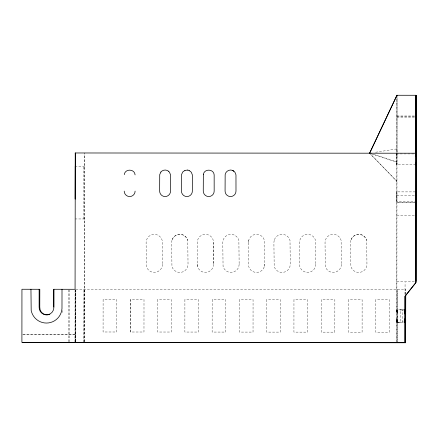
<?xml version="1.0" encoding="UTF-8"?>
<svg xmlns="http://www.w3.org/2000/svg" width="438" height="438" viewBox="0 0 438 438"><rect width="100%" height="100%" fill="white"/><g stroke="black" fill="none" stroke-linecap="round" stroke-linejoin="round"><path stroke-width="0.33" stroke-dasharray="2.19 1.64" d="M62.661 312.475L62.661 310.498M68.503 341.771L68.542 289.972M69.166 341.788L69.204 289.983M75.035 342.461L75.057 289.294M75.095 341.777L75.101 334.282M75.144 341.777L75.183 290.471M75.714 289.321L75.675 341.804L75.741 289.989M75.812 341.777L75.851 289.978M83.368 218.956L83.406 166.336M83.866 342.489L84.025 289.299L83.987 342.467M84.567 341.782L84.709 153.661M84.682 341.782L84.819 152.977M103.105 299.537L103.078 331.988L116.716 331.993L116.738 299.548L103.1 299.537M130.343 332.004L130.365 299.559L144.003 299.57L143.976 332.015L130.343 332.004L130.371 299.559M239.433 299.641L239.4 332.086L253.038 332.092L253.06 299.647L239.422 299.641M334.829 332.157L334.856 299.707L321.218 299.701L321.196 332.146L334.835 332.152M396.751 342.697L396.905 97.981M396.872 341.333L397.014 97.986L397.014 152.528M396.855 320.55L396.855 319.247M397.408 341.361L397.573 289.534L397.534 342.697M397.523 319.258L397.512 322.395L397.523 309.852L397.529 311.686M397.452 322.341L400.179 322.395L400.19 309.88L402.916 309.88L400.19 310M400.179 322.395L397.452 322.259M402.303 322.39L402.314 309.847M402.965 322.395L402.965 321.202M402.976 311.051L402.976 309.858M404.958 294.303L405.101 282.537M405.615 294.336L405.758 289.54L405.758 293.63M396.872 162.372L396.866 164.781L415.279 164.797M396.888 153.207L396.866 161.688L370.274 153.399M396.905 201.6L396.921 191.877M396.965 162.301L397.009 153.858M396.801 318.585L396.85 322.384M396.795 311.681L396.801 309.841L404.98 309.847M396.795 320.906L396.795 321.722M397.452 313L397.463 309.863M396.872 154.45L396.877 153.902L415.284 153.913M396.795 321.881L396.79 322.384L405.03 322.39M396.954 154.077L396.959 154.619M213.585 264.289L213.306 266.408A8.18 8.18 0 0 1 197.5 266.408L197.226 242.477L197.516 240.358A8.18 8.18 0 0 1 213.317 240.369L213.585 264.289L213.58 242.488M264.426 266.408L264.705 264.289L264.437 240.369A8.18 8.18 0 0 0 248.636 240.358L248.346 242.477L248.625 266.408A8.18 8.18 0 0 0 264.426 266.408L264.705 264.289M171.953 240.358L171.663 242.477L171.942 266.408A8.18 8.18 0 0 0 187.749 266.403L188.028 264.289L187.754 240.369A8.18 8.18 0 0 0 171.953 240.358A8.18 8.18 0 0 1 187.754 240.374M248.346 242.477L248.636 240.358M274.199 240.358L273.903 242.477L274.183 266.408A8.18 8.18 0 0 0 289.989 266.403L290.268 264.289L290 240.369A8.18 8.18 0 0 0 274.193 240.358M350.882 240.358L350.586 242.477L350.865 266.408A8.18 8.18 0 0 0 366.666 266.408L366.951 264.289L366.683 240.369A8.18 8.18 0 0 0 350.882 240.358A8.18 8.18 0 0 1 366.677 240.374M375.623 152.243L396.976 148.882L397.003 151.97M396.921 116.973L415.323 116.979M396.888 116.973L415.969 116.973M84.769 166.336L75.194 166.331M415.98 202.427L396.872 202.416L415.306 202.433M84.731 218.956L75.205 218.951M23.263 334.254L75.763 334.287L21.916 334.243M396.916 115.993L415.317 116.004M396.948 181.305L370.094 153.672M415.323 191.893L396.861 191.877L396.861 201.6L415.941 201.617M396.855 195.737L415.317 195.748M396.817 215.233L416.012 215.25M396.795 281.223L416.001 281.234M75.851 289.294L405.758 289.54M371.528 153.826L396.987 162.301M369.623 153.196L396.85 181.305M197.226 264.289L197.505 266.403M396.801 309.841L396.801 310.345M397.452 322.406L397.447 320.567M396.861 309.841L396.861 311.681M396.79 322.384L396.79 320.55M396.877 153.902L396.959 155.485M396.866 164.781L396.948 163.199L396.948 164.797L396.948 164.064M396.801 310.504L396.806 313.641M396.877 154.811L396.877 155.747M396.866 162.936L396.866 163.872M157.636 299.581L157.609 332.026L171.247 332.031L171.269 299.587L157.631 299.581M184.902 299.597L184.869 332.048L198.507 332.053L198.534 299.608L184.896 299.597M212.167 299.619L212.134 332.064L225.773 332.075L225.8 299.63L212.162 299.619M266.693 299.658L266.665 332.108L280.304 332.113L280.325 299.669L266.687 299.658M293.958 299.68L293.931 332.124L307.569 332.135L307.591 299.691L293.953 299.68M348.489 299.718L348.456 332.168L362.1 332.174L362.122 299.729L348.484 299.718M375.755 299.74L375.722 332.185L389.36 332.196L389.387 299.751L375.749 299.74M162.465 264.289L162.18 266.408A8.18 8.18 0 0 1 146.385 266.403L146.106 242.477L146.396 240.358A8.18 8.18 0 0 1 162.191 240.374L162.46 264.289M239.148 264.289L238.863 266.408A8.18 8.18 0 0 1 223.062 266.408L222.789 242.477L223.079 240.358A8.18 8.18 0 0 1 238.874 240.374L239.143 264.289M315.831 264.289L315.546 266.408A8.18 8.18 0 0 1 299.751 266.403L299.472 242.477L299.756 240.358A8.18 8.18 0 0 1 315.557 240.369L315.825 264.289M341.388 264.289L341.109 266.408A8.18 8.18 0 0 1 325.303 266.408L325.029 242.477L325.319 240.358A8.18 8.18 0 0 1 341.12 240.369L341.383 264.289"/><path stroke-width="0.66" d="M30.95 289.261L31.18 310.422A15.56 15.56 0 0 0 61.988 308.505L62.004 289.283M39.13 289.266L39.124 307.049A7.364 7.364 0 0 0 46.012 314.862A7.364 7.364 0 0 0 53.825 307.985L53.836 289.277M53.814 307.06L53.819 289.277L75.073 289.294L75.281 152.971L75.248 198.803M75.172 199.131L75.243 166.331M396.905 97.313L396.905 95.27L416.1 95.281L416.1 153.223M404.969 319.253L404.969 322.39L404.975 322.029M404.986 313.986L404.98 310.509M404.92 342.702L404.953 296.263L415.87 282.543L415.99 95.281M405.057 342.702L405.09 296.263L416.007 282.543L416.1 95.281L416.001 281.234M405.626 319.275L405.632 322.412M75.812 342.461L22.573 342.434L405.577 342.73L405.615 295.015M405.583 342.73L405.758 294.993M404.98 318.59L405.03 322.39M404.975 311.686L404.98 309.847L405.04 311.686M404.975 321.142L404.975 321.727M405.632 313.006L405.637 309.869M405.703 319.264L405.692 322.401M415.963 163.456L415.958 164.797L416.023 163.21M415.963 155.255L415.969 153.913L415.969 155.764M416.034 154.636L416.034 153.902L415.963 156.322M415.963 162.389L416.029 164.808L416.023 164.08M416.001 191.893L415.99 201.617L415.941 191.893M124.277 174.625C124.945 168.515 134.696 168.739 135.085 174.871M75.15 152.971L369.623 153.196L396.905 95.27M369.623 153.191L397.014 95.27M160.866 172.041L159.722 174.625L159.646 191.11A5.453 5.453 0 0 0 165.099 196.563A5.453 5.453 0 0 0 170.552 191.11L170.535 174.871L169.511 172.238L168.526 171.209M160.861 172.041C162.679 169.758 166.265 169.364 168.531 171.209M184.956 170.377L182.673 172.041L181.529 174.625L181.452 191.11A5.453 5.453 0 0 0 186.906 196.563A5.453 5.453 0 0 0 192.359 191.11L192.348 174.871L191.324 172.238L189.123 170.47M184.951 170.377L187.76 170.07M369.617 153.201L415.969 153.223M405.719 342.702L21.905 342.423L21.944 289.255L39.809 289.283L39.776 307.076A7.364 7.364 0 0 0 48.049 314.84M232.753 170.47C229.616 169.019 225.619 171.198 225.154 174.625L225.077 191.11A5.453 5.453 0 0 0 230.536 196.563A5.453 5.453 0 0 0 235.989 191.11L235.972 174.871L234.943 172.238L232.753 170.47L233.963 171.209M187.754 170.07L189.128 170.47M404.98 309.847L404.98 310.214M405.703 309.858L405.703 311.692M415.958 162.947L415.958 163.889M135.107 191.11A5.453 5.453 0 0 1 129.653 196.563A5.453 5.453 0 0 1 124.2 191.11M49.833 314.38A7.364 7.364 0 0 1 48.957 314.665M203.347 174.625L203.265 191.11A5.453 5.453 0 0 0 208.718 196.563A5.453 5.453 0 0 0 214.171 191.11L214.16 174.871C213.76 168.745 204.015 168.515 203.341 174.625"/></g></svg>
